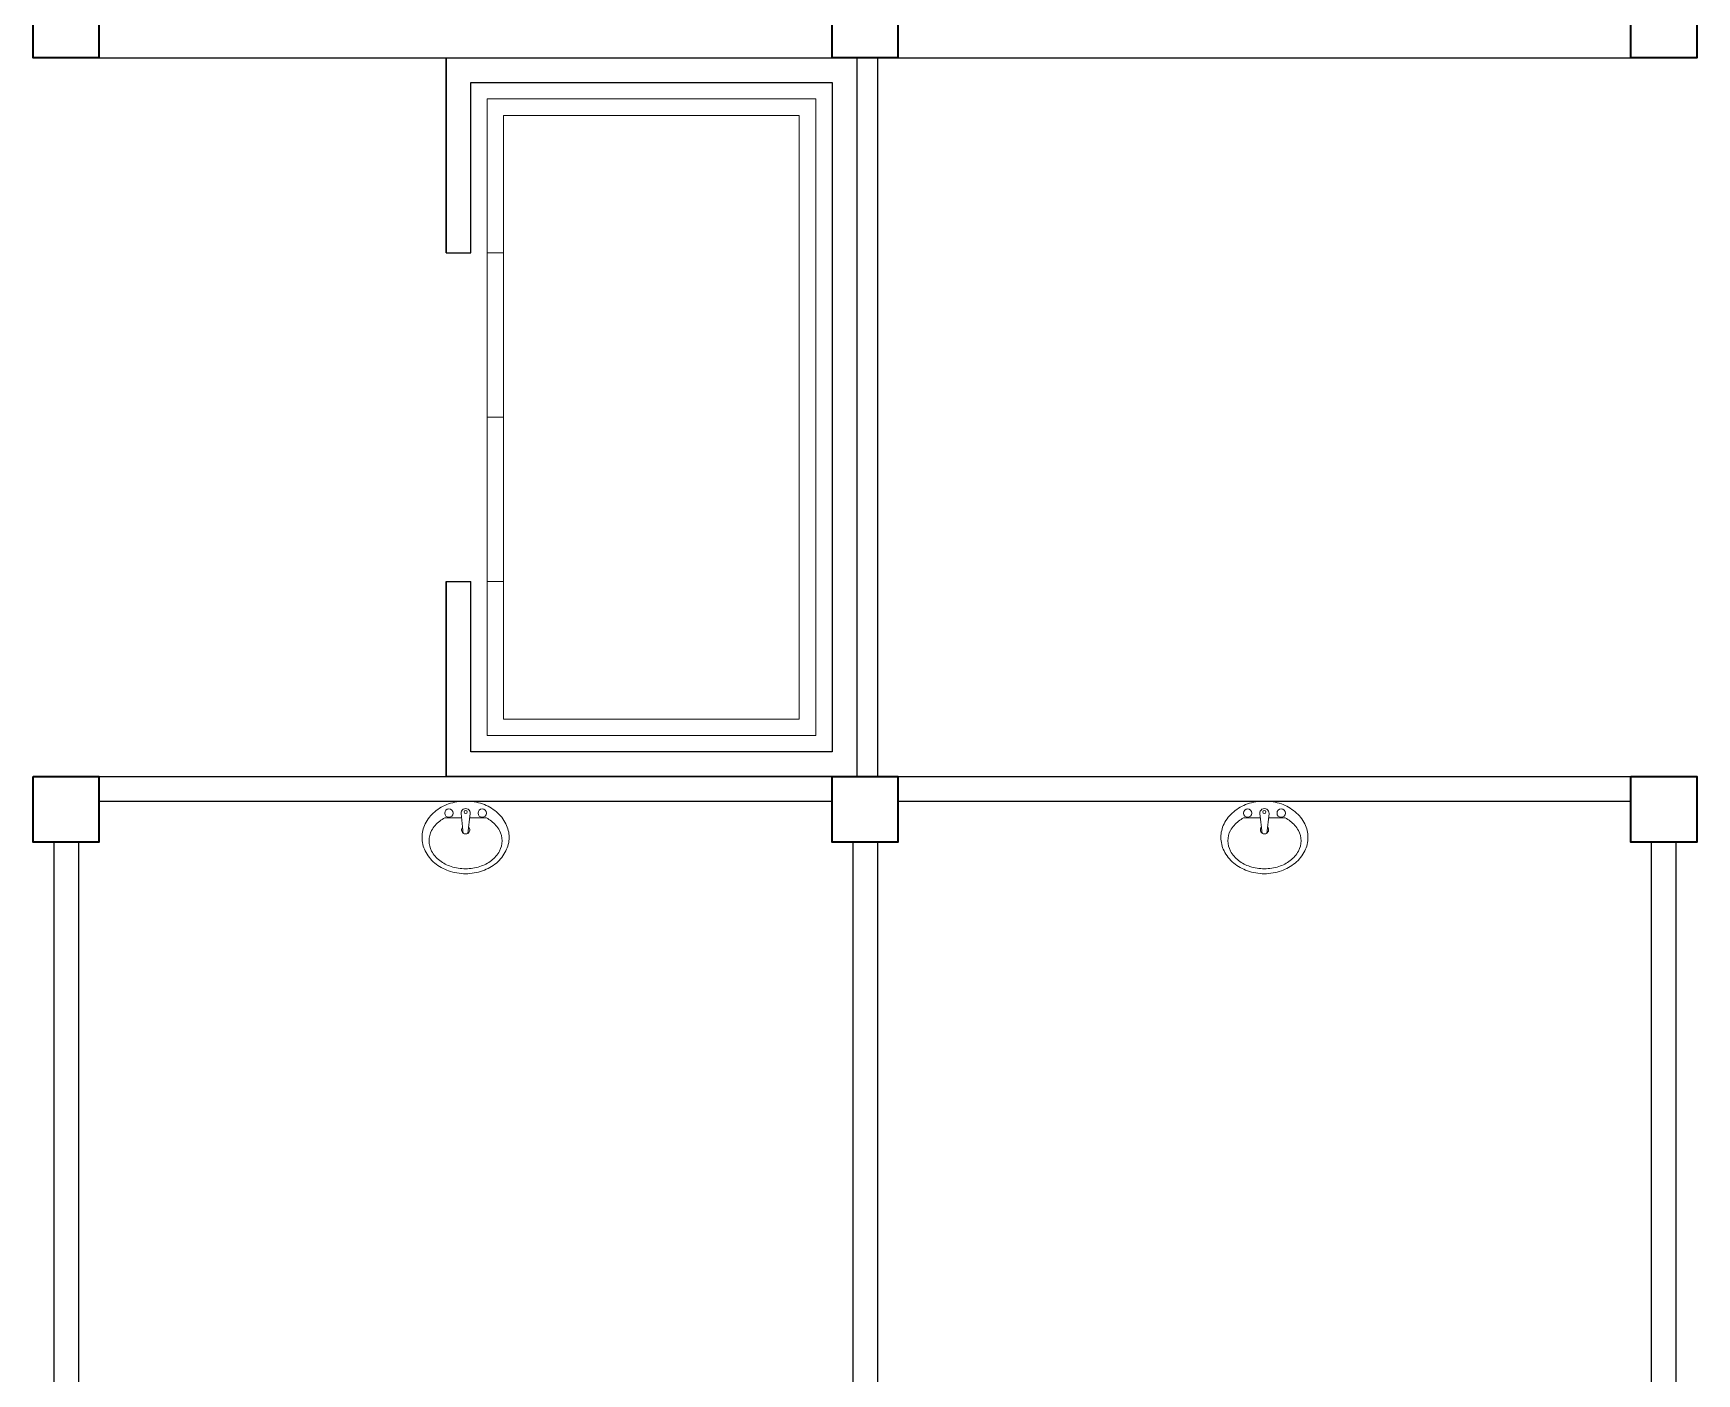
# Model space of a CAD drawing. Header units: millimetres. Extents: x 3 to 434, y 1 to 233.
# Drawn here: x 274.31 to 284.44, y 113.08 to 121.24 of the extents above; entities that cross this region are included whole.
import ezdxf

# ---------------------------------------------------------------- set-up
doc = ezdxf.new("R2010")
doc.units = ezdxf.units.MM
doc.header["$MEASUREMENT"] = 0

msp = doc.modelspace()

# ---------------------------------------------------------------- linework, layer by layer
at = {"color": 8, "lineweight": 25}
for p, q in [((274.711, 121.091), (284.036, 121.091)), ((276.824, 121.091), (276.824, 119.904)), ((279.324, 121.091), (279.324, 116.716)), ((279.449, 121.091), (279.449, 116.716)), ((276.824, 119.904), (276.974, 119.904)), ((276.824, 117.904), (276.824, 116.716)), ((276.824, 117.904), (276.974, 117.904)), ((274.711, 116.716), (284.036, 116.716)), ((274.711, 116.566), (279.174, 116.566)), ((279.574, 116.566), (284.036, 116.566)), ((274.436, 116.316), (274.436, 110.716)), ((274.586, 116.316), (274.586, 110.716)), ((279.299, 116.316), (279.299, 110.716)), ((279.449, 116.316), (279.449, 110.716)), ((284.161, 110.716), (284.161, 116.316)), ((284.311, 110.716), (284.311, 116.316))]:
    msp.add_line(p, q, dxfattribs=at)
at = {"color": 8, "lineweight": 9}
for p, q in [((277.074, 119.904), (277.174, 119.904)), ((277.074, 119.904), (277.074, 117.904)), ((277.174, 119.904), (277.174, 117.904)), ((277.174, 118.904), (277.074, 118.904)), ((277.074, 117.904), (277.174, 117.904)), ((276.928, 116.368), (276.915, 116.49)), ((276.957, 116.368), (276.97, 116.49)), ((281.791, 116.368), (281.777, 116.49)), ((281.82, 116.368), (281.833, 116.49))]:
    msp.add_line(p, q, dxfattribs=at)
at = {"color": 8, "lineweight": 35}
for points in [[(274.311, 121.491), (274.711, 121.491), (274.711, 121.091), (274.311, 121.091)], [(279.174, 121.491), (279.574, 121.491), (279.574, 121.091), (279.174, 121.091)], [(284.036, 121.491), (284.436, 121.491), (284.436, 121.091), (284.036, 121.091)], [(274.311, 116.716), (274.711, 116.716), (274.711, 116.316), (274.311, 116.316)], [(279.174, 116.716), (279.574, 116.716), (279.574, 116.316), (279.174, 116.316)], [(284.036, 116.716), (284.436, 116.716), (284.436, 116.316), (284.036, 116.316)]]:
    msp.add_lwpolyline(points, close=True, dxfattribs=at)
at = {"color": 8, "lineweight": 25}
for points in [[(276.824, 119.904), (276.824, 121.091), (279.324, 121.091), (279.324, 116.716), (276.824, 116.716), (276.824, 117.904)], [(276.974, 119.904), (276.974, 120.941), (279.174, 120.941), (279.174, 116.866), (276.974, 116.866), (276.974, 117.904)]]:
    msp.add_lwpolyline(points, dxfattribs=at)
at = {"color": 8, "lineweight": 9}
for points in [[(277.074, 119.904), (277.074, 120.841), (279.074, 120.841), (279.074, 116.966), (277.074, 116.966), (277.074, 117.904)], [(277.174, 119.904), (277.174, 120.741), (278.974, 120.741), (278.974, 117.066), (277.174, 117.066), (277.174, 117.904)]]:
    msp.add_lwpolyline(points, dxfattribs=at)
for points in [[(276.678, 116.345, 0.11576), (276.697, 116.263, 0.104047), (276.755, 116.189, 0.090875), (276.839, 116.142, 0.083344), (276.943, 116.124, 0.083344), (277.046, 116.142, 0.090875), (277.13, 116.189, 0.104047), (277.188, 116.263, 0.11576), (277.208, 116.345, 0.11576), (277.188, 116.428, 0.104047), (277.13, 116.501, 0.090875), (277.046, 116.549, 0.083344), (276.943, 116.566, 0.083344), (276.839, 116.549, 0.090875), (276.755, 116.501, 0.104047), (276.697, 116.428, 0.11576)], [(281.54, 116.345, 0.11576), (281.559, 116.263, 0.104047), (281.618, 116.189, 0.090875), (281.702, 116.142, 0.083344), (281.805, 116.124, 0.083344), (281.908, 116.142, 0.090875), (281.992, 116.189, 0.104047), (282.051, 116.263, 0.11576), (282.07, 116.345, 0.11576), (282.051, 116.428, 0.104047), (281.992, 116.501, 0.090875), (281.908, 116.549, 0.083344), (281.805, 116.566, 0.083344), (281.702, 116.549, 0.090875), (281.618, 116.501, 0.104047), (281.559, 116.428, 0.11576)]]:
    msp.add_lwpolyline(points, format="xyb", close=True, dxfattribs=at)
for points in [[(276.72, 116.324, 0.124838), (276.736, 116.262, 0.105788), (276.785, 116.204, 0.086697), (276.855, 116.168, 0.076776), (276.943, 116.154, 0.076776), (277.03, 116.168, 0.086697), (277.1, 116.204, 0.105788), (277.149, 116.262, 0.124838), (277.165, 116.324, 0.124838), (277.149, 116.387, 0.105788), (277.1, 116.444, 0.040067), (277.069, 116.464), (276.967, 116.464, 0.040067)], [(276.918, 116.464), (276.816, 116.464, 0.040067), (276.785, 116.444, 0.105788), (276.736, 116.387, 0.124838), (276.72, 116.324, 0.124838)], [(281.583, 116.324, 0.124838), (281.598, 116.262, 0.105788), (281.648, 116.204, 0.086697), (281.717, 116.168, 0.076776), (281.805, 116.154, 0.076776), (281.893, 116.168, 0.086697), (281.962, 116.204, 0.105788), (282.012, 116.262, 0.124838), (282.028, 116.324, 0.124838), (282.012, 116.387, 0.105788), (281.962, 116.444, 0.040067), (281.932, 116.464), (281.829, 116.464, 0.040067)], [(281.781, 116.464), (281.678, 116.464, 0.040067), (281.648, 116.444, 0.105788), (281.598, 116.387, 0.124838), (281.583, 116.324, 0.124838)]]:
    msp.add_lwpolyline(points, format="xyb", dxfattribs=at)
for centre, radius in [((276.841, 116.493), 0.0255), ((276.943, 116.5), 0.0095), ((277.044, 116.493), 0.0255), ((281.703, 116.493), 0.0255), ((281.805, 116.5), 0.0095), ((281.907, 116.493), 0.0255)]:
    msp.add_circle(centre, radius, dxfattribs=at)
for centre, radius, start, end in [((276.943, 116.493), 0.028, 353.7545, 186.2455), ((281.805, 116.493), 0.028, 353.7545, 186.2455), ((276.943, 116.391), 0.025, 138.7978, 233.6932), ((276.943, 116.462), 0.0948, 261.2026, 278.7974), ((276.943, 116.391), 0.025, 251.3793, 288.6207), ((276.943, 116.391), 0.025, 306.3068, 41.2022), ((281.805, 116.391), 0.025, 138.7978, 233.6932), ((281.805, 116.462), 0.0948, 261.2026, 278.7974), ((281.805, 116.391), 0.025, 251.3793, 288.6207), ((281.805, 116.391), 0.025, 306.3068, 41.2022)]:
    msp.add_arc(centre, radius, start, end, dxfattribs=at)

doc.saveas('drawing.dxf')
